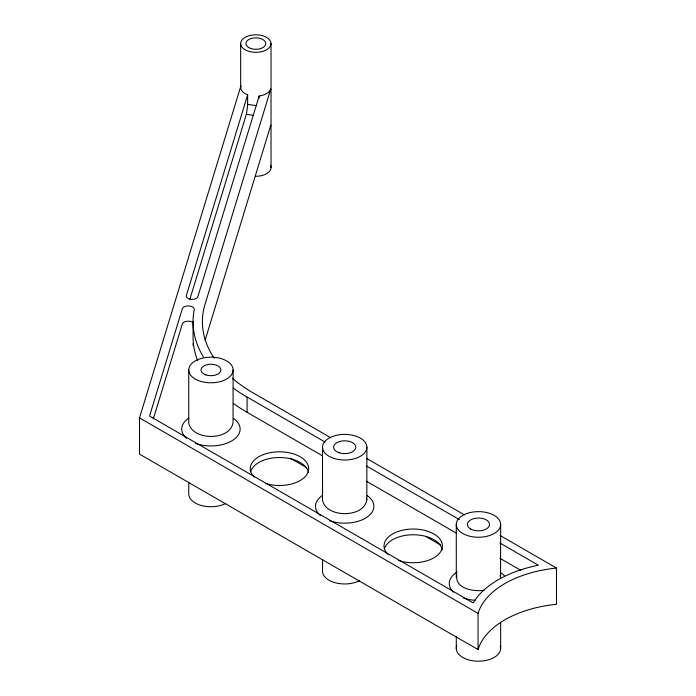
<?xml version="1.0" encoding="UTF-8"?>
<svg xmlns="http://www.w3.org/2000/svg" width="696" height="696" viewBox="0 0 696 696"><rect width="100%" height="100%" fill="white"/><g stroke="black" fill="none" stroke-linecap="round" stroke-linejoin="round"><path stroke-width="1.04" d="M188.755 482.163L188.738 493.925A22.185 12.806 0 0 0 201.901 505.627A22.185 12.806 0 0 0 225.782 503.443M233.117 369.976A22.185 12.806 0 0 1 199.83 381.069A22.185 12.806 0 0 1 199.83 358.884A22.185 12.806 0 0 1 233.117 369.976L233.047 422.394C230.611 440.994 192.287 440.994 188.746 423.046L188.738 369.976M322.526 559.393L322.509 571.155A22.185 12.806 0 0 0 335.672 582.865A22.185 12.806 0 0 0 359.545 580.673M322.509 447.206L322.518 500.276C326.059 518.224 364.382 518.224 366.818 499.624L366.888 447.206A22.185 12.806 0 0 0 333.601 436.114A22.185 12.806 0 0 0 333.601 458.299A22.185 12.806 0 0 0 366.888 447.206M456.28 648.394L456.298 636.622M500.546 577.828L500.659 524.436A22.185 12.806 0 0 0 467.373 513.343A22.185 12.806 0 0 0 467.373 535.529A22.185 12.806 0 0 0 500.659 524.436M500.076 535.485L556.495 568.058L556.495 604.293A96.587 55.767 0 0 0 478.056 649.586L139.505 454.123L139.505 417.887L240.894 85.904A15.181 8.761 0 0 0 247.654 94.804L247.602 106.123L246.375 114.266L189.877 299.245M484.19 590.173C474.063 592.035 454.471 588.712 456.854 574.94M247.654 94.804L186.389 295.426A5.838 3.367 0 0 0 191.122 299.324A5.838 3.367 0 0 0 197.89 296.592L259.156 95.978L259.773 95.891A15.181 8.761 0 0 0 270.509 89.697L270.796 88.949L205.059 304.169A175.166 101.129 0 0 0 214.255 358.31M153.329 418.922L182.335 323.962A5.838 3.367 0 0 1 189.094 321.221L189.451 321.256A5.838 3.367 0 0 1 193.114 322.561M205.059 340.405L270.796 125.176L270.509 125.924M256.224 105.722L247.654 104.339M253.753 115.371L246.375 114.266M330.817 437.758L253.701 393.24A175.166 101.129 0 0 1 232.342 378.285M366.548 458.394L464.345 514.857M233.299 388.142A184.51 106.523 0 0 0 247.097 397.059L325.084 442.082M366.427 465.946L459.447 519.651M499.85 542.984L538.373 565.222A105.931 61.152 0 0 0 473.141 602.884L149.544 416.06L182.335 308.702A5.838 3.367 0 0 1 189.094 305.97L189.451 306.005A5.838 3.367 0 0 1 194.236 309.703A184.51 106.523 0 0 0 203.38 356.865M233.299 403.393A184.51 106.523 0 0 0 247.097 412.31L322.265 455.706M366.427 481.206L456.628 533.284M499.85 558.236L520.521 570.172M290.319 458.238L306.292 467.46M425.621 536.355L440.655 545.038M139.505 417.887L478.056 613.35A96.587 55.767 0 0 1 556.495 568.058M500.111 575.296L500.589 576.862M366.34 498.066L366.818 499.624M500.65 622.398L500.659 648.394M478.056 613.35L478.056 649.586M456.28 524.436L456.289 577.506M271.022 43.561A15.181 8.761 0 0 1 248.255 51.156A15.181 8.761 0 0 1 248.255 35.974A15.181 8.761 0 0 1 271.022 43.561L271.022 167.519M259.156 95.978L259.156 98.101M247.097 397.059L247.097 412.31M240.659 43.561L240.659 87.426M193.062 321.639L193.062 336.899A184.51 106.523 0 0 0 197.655 360.632M254.179 477.091A29.197 16.852 0 0 1 274.041 452.095A29.197 16.852 0 0 1 308.328 471.175A29.197 16.852 0 0 1 265.811 483.555M233.551 418.435A29.197 16.852 0 0 1 232.916 440.176A29.197 16.852 0 0 1 195.689 443.465M186.554 438.367A29.197 16.852 0 0 1 188.868 418.044M387.95 554.32A29.197 16.852 0 0 1 408.16 529.291A29.197 16.852 0 0 1 441.986 548.813A29.197 16.852 0 0 1 398.634 560.489M367.323 495.674A29.197 16.852 0 0 1 366.688 517.406A29.197 16.852 0 0 1 329.46 520.695M320.317 515.597A29.197 16.852 0 0 1 322.639 495.282M475.264 600.309A29.197 16.852 0 0 1 463.232 597.934M453.313 592.105A29.197 16.852 0 0 1 457.211 571.999M501.094 572.904A29.197 16.852 0 0 1 504.348 575.749M250.63 471.74A29.197 16.852 0 0 1 280.236 457.533A29.197 16.852 0 0 1 308.502 472.619M384.401 548.97A29.197 16.852 0 0 1 413.998 534.763A29.197 16.852 0 0 1 442.264 549.849M193.123 345.608A184.51 106.523 0 0 1 193.062 343.615M500.224 645.888A22.185 12.806 0 0 1 478.465 661.2A22.185 12.806 0 0 1 456.707 645.888M270.509 165.248A15.181 8.761 0 0 1 255.841 176.279M339.152 452.748A11.092 6.403 0 0 0 355.795 447.206A11.092 6.403 0 0 0 339.152 441.655A11.092 6.403 0 0 0 339.152 452.748M470.627 528.969A11.092 6.403 0 0 0 489.184 526.098A11.092 6.403 0 0 0 475.594 518.25A11.092 6.403 0 0 0 470.627 528.969M205.964 374.935A9.927 5.733 0 0 0 220.85 369.976A9.927 5.733 0 0 0 205.964 365.009A9.927 5.733 0 0 0 205.964 374.935M248.82 47.615A9.927 5.733 0 0 0 265.428 45.049A9.927 5.733 0 0 0 253.274 38.028A9.927 5.733 0 0 0 248.82 47.615"/></g></svg>
